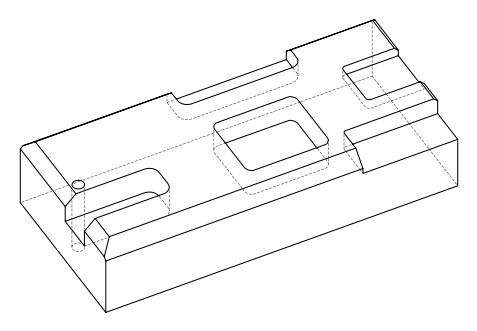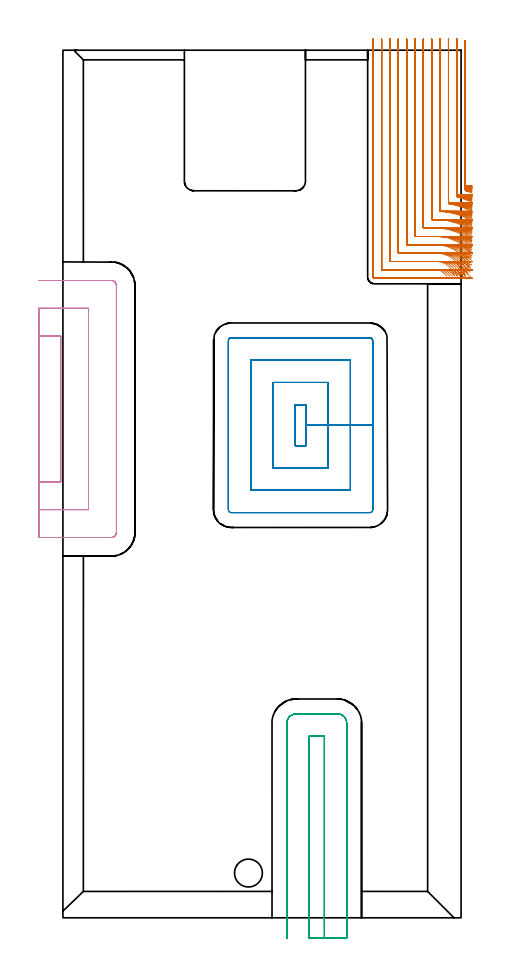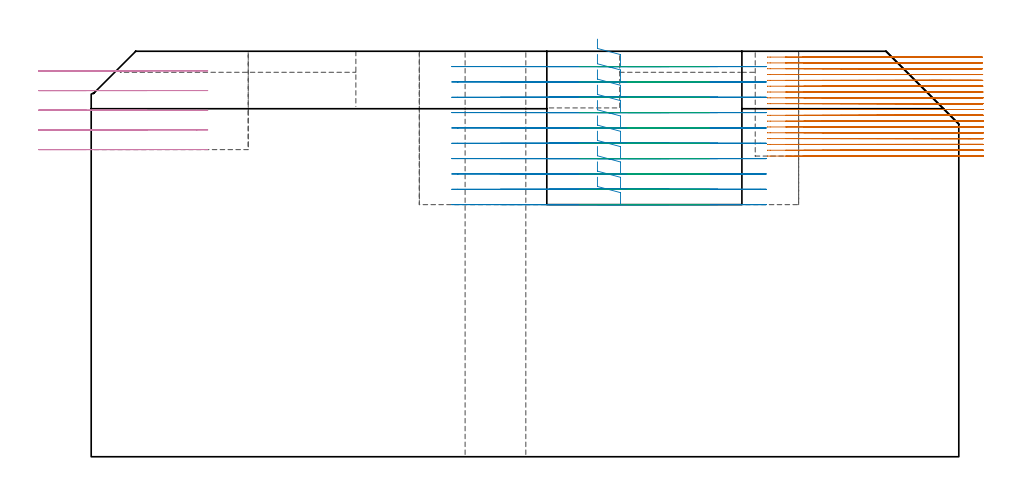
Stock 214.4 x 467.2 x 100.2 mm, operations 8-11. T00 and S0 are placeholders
(PLAN: 16 operations, 8 tool changes, 152.6 min)
(1 AREA_MILL | FG_CHAMFER_SURFACE | UGT0205_001 | 5.36 min | 12066 mm3)
(2 AREA_MILL_1 | FG_CHAMFER_SURFACE_1 | UGT0205_001 | 1.11 min | 898 mm3)
(3 AREA_MILL_2 | FG_CHAMFER_SURFACE_2 | UGT0205_001 | 6.23 min | 11524 mm3)
(4 AREA_MILL_3 | FG_CHAMFER_SURFACE_3 | UGT0205_001 | 19.06 min | 56546 mm3)
(5 AREA_MILL_4 | FG_CHAMFER_SURFACE_4 | UGT0205_001 | 3.87 min | 7189 mm3)
(6 AREA_MILL_5 | FG_CHAMFER_SURFACE_5 | UGT0205_001 | 0.72 min | 543 mm3)
(7 AREA_MILL_6 | FG_CHAMFER_SURFACE_6 | UGT0205_001 | 2.22 min | 4776 mm3)
(8 MILL_CORNER_NOTCH_RECTANGULAR | CORNER_NOTCH_RECTANGULAR | NXT0201_008 | Follow Part, ap 1.5, ae 75% | 62.94 min | 162539 mm3)
(9 MILL_RECTANGULAR_POCKET | POCKET_RECTANGULAR_STRAIGHT | NXT0201_012 | Follow Part, ap 4, ae 75% | 17.75 min | 388100 mm3)
(10 MILL_SLOT | SLOT_PARTIAL_RECTANGULAR | NXT0201_012 | Follow Part, ap 4, ae 75% | 10.98 min | 211080 mm3)
(11 MILL_SLOT_1 | SLOT_PARTIAL_RECTANGULAR_1 | UGT0201_094 | Follow Part, ap 5, ae 75% | 9.4 min | 146946 mm3)
(12 MILL_SLOT_2 | SLOT_PARTIAL_RECTANGULAR_2 | NXT0201_013 | Follow Part, ap 2.5, ae 75% | 11.92 min | 68881 mm3)
(13 SPOT_DRILL | STEP1HOLE | NXT0321_9005460120000 | 0.03 min | 13 mm3)
(14 DRILL_BLIND_HOLE_INTO_CENTER | STEP1HOLE | NXT0301_069 | 0.07 min | 961 mm3)
(15 GUN_DRILL_THROUGH_HOLE | STEP1HOLE | UGT0307_006 | 0.5 min | 5481 mm3)
(16 DRILL_TO_ENLARGE_THROUGH_HOLE | STEP1HOLE | UGT0301_041 | 0.43 min | 11229 mm3)
(TOOL UGT0205_001 | Chamfer Mill 20 x 3 x 45 deg. | D20 FL50 Z2)
(TOOL NXT0201_008 | ENDMILL 6mm [2P460-0600-NA 1630] | D6 FL26 Z6)
(TOOL NXT0201_012 | ENDMILL 16mm [2P460-1600-NA 1630] | D16 FL38 Z6)
(TOOL UGT0201_094 | End mill 20 mm | D20 FL38 Z4)
(TOOL NXT0201_013 | ENDMILL 10mm | D10 FL30 Z4)
(TOOL NXT0321_9005460120000 | NC Spot Drill, 142deg, 12mm, Carbide, Uncoated | D12 PA142 FL30 Z2)
(TOOL NXT0301_069 | Carbide Drill 9.8mm [860.1-0980-029A1-MM 2214] | D9.8 PA140 FL47 Z2)
(TOOL UGT0307_006 | Gun Drill 9 mm | D9 PA130 FL24 Z1)
(TOOL UGT0301_041 | Twist Drill 15 mm | D15 PA118 FL114 Z2)
(OP 8 MILL_CORNER_NOTCH_RECTANGULAR)
G17 G21 G94 G90
T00 M6
G54
G17 G0 G90 X216.6 Y472.24 S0 M3
G43 Z110.2 H1
Z98.761
G94 G1 Y469.24 F250.
Y391.759 F500.
G3 X216.803 Y391.48 R0.3
G2 X217.4 Y391.282 R49.5
G1 X220.241 Y390.319 F250.
G0 Z110.2
X212.036 Y473.199
Z98.761
G1 X212.092 Y470.2
G2 X212.1 Y469.36 R45. F500.
G1 Y388.368
G3 X212.324 Y388.082 R0.3
G2 X217.4 Y386.503 R45.
G1 X220.207 Y385.444 F250.
G0 Z110.2
X207.529 Y473.199
Z98.761
G1 X207.591 Y470.2
G2 X207.6 Y469.36 R40.5 F500.
G1 Y384.693
G3 X207.849 Y384.401 R0.3
G2 X217.4 Y381.654 R40.5
G1 X220.16 Y380.478 F250.
G0 Z110.2
X203.02 Y473.199
Z98.761
G1 X203.09 Y470.2
G2 X203.1 Y469.36 R36. F500.
G1 Y380.647
G3 X203.381 Y380.352 R0.3
G2 X217.4 Y376.705 R36.
G1 X220.092 Y375.382 F250.
G0 Z110.2
X198.509 Y473.199
Z98.761
G1 X198.589 Y470.2
G2 X198.6 Y469.36 R31.5 F500.
G1 Y376.196
G3 X198.896 Y375.9 R0.3
G1 X201.514
G2 X217.4 Y371.601 R31.5
G1 X219.991 Y370.088 F250.
G0 Z110.2
X193.994 Y473.199
Z98.761
G1 X194.087 Y470.2
G2 X194.1 Y469.36 R27. F500.
G1 Y371.697
G3 X194.397 Y371.4 R0.3
G1 X201.514
G2 X217.4 Y366.232 R27.
G1 X219.826 Y364.467 F250.
G0 Z110.2
X189.472 Y473.198
Z98.761
G1 X189.584 Y470.2
G2 X189.6 Y469.36 R22.5 F500.
G1 Y367.197
G3 X189.897 Y366.9 R0.3
G1 X201.514
G2 X217.4 Y360.334 R22.5
G1 X219.525 Y358.216 F250.
G0 Z110.2
X184.94 Y473.197
Z98.761
G1 X185.08 Y470.2
G2 X185.1 Y469.36 R18. F500.
G1 Y362.697
G3 X185.397 Y362.4 R0.3
G1 X201.514
G2 X217.4 Y352.864 R18.
G1 X218.811 Y350.216 F250.
G0 Z110.2
X180.387 Y473.194
Z98.761
G1 X180.574 Y470.2
G2 X180.6 Y469.36 R13.5 F500.
G1 Y358.197
G3 X180.897 Y357.9 R0.3
G1 X201.514
G2 X214.408 Y348.4 R13.5
G1 X215.297 Y345.535 F250.
G0 Z110.2
X175.781 Y473.187
Z98.761
G1 X176.061 Y470.2
G2 X176.1 Y469.36 R9. F500.
G1 Y353.697
G3 X176.397 Y353.4 R0.3
G1 X201.514
G2 X209.577 Y348.4 R9.
G1 X210.91 Y345.712 F250.
G0 Z110.2
X171.521 Y473.2
Z98.761
G1 Y470.2
G2 X171.6 Y469.36 R4.5 F500.
G1 Y349.197
G3 X171.897 Y348.9 R0.3
G1 X201.514
G2 X204.651 Y347.627 R4.5
G1 X206.802 Y345.536 F250.
G0 Z110.2
X167.1 Y472.36
Z98.761
G1 Y469.36
Y345.1 F500.
G3 X167.8 Y344.4 R0.7
G1 X201.514
X204.514 F250.
G0 Z110.2
X216.6 Y472.24
Z97.322
G1 Y469.24
Y392.204 F500.
G3 X216.812 Y391.922 R0.3
G2 X217.4 Y391.746 R49.5
G1 X220.269 Y390.871 F250.
G0 Z110.2
X212.097 Y473.2
Z97.322
G1 X212.1 Y470.2
Y470.154 F500.
Y388.701
G3 X212.333 Y388.413 R0.3
G2 X217.4 Y387.02 R45.
G1 X220.241 Y386.057 F250.
G0 Z110.2
X207.597 Y473.2
Z97.322
G1 X207.6 Y470.2
Y470.154 F500.
Y384.896
G3 X207.86 Y384.602 R0.3
G2 X217.4 Y382.238 R40.5
G1 X220.203 Y381.168 F250.
G0 Z110.2
X203.096 Y473.2
Z97.322
G1 X203.1 Y470.2
Y470.154 F500.
Y380.693
G3 X203.393 Y380.397 R0.3
G2 X217.4 Y377.376 R36.
G1 X220.148 Y376.173 F250.
G0 Z110.2
X198.596 Y473.2
Z97.322
G1 X198.6 Y470.2
Y470.154 F500.
Y376.196
G3 X198.896 Y375.9 R0.3
G1 X202.958
G2 X217.4 Y372.394 R31.5
G1 X220.066 Y371.019 F250.
G0 Z110.2
X194.095 Y473.2
Z97.322
G1 X194.1 Y470.2
Y470.154 F500.
Y371.696
G3 X194.396 Y371.4 R0.3
G1 X202.958
G2 X217.4 Y367.213 R27.
G1 X219.935 Y365.608 F250.
G0 Z110.2
X189.594 Y473.2
Z97.322
G1 X189.6 Y470.2
Y470.154 F500.
Y367.197
G3 X189.897 Y366.9 R0.3
G1 X202.958
G2 X217.4 Y361.653 R22.5
G1 X219.7 Y359.728 F250.
G0 Z110.2
X185.092 Y473.2
Z97.322
G1 X185.1 Y470.2
Y470.154 F500.
Y362.697
G3 X185.397 Y362.4 R0.3
G1 X202.958
G2 X217.4 Y355.144 R18.
G1 X219.191 Y352.737 F250.
G0 Z110.2
X180.59 Y473.2
Z97.322
G1 X180.6 Y470.2
Y470.154 F500.
Y358.197
G3 X180.897 Y357.9 R0.3
G1 X202.958
G2 X215.748 Y348.72 R13.5
G1 X216.708 Y345.878 F250.
G0 Z110.2
X176.084 Y473.2
Z97.322
G1 X176.1 Y470.2
Y470.154 F500.
Y353.697
G3 X176.397 Y353.4 R0.3
G1 X202.958
G2 X211.02 Y348.4 R9.
G1 X212.354 Y345.713 F250.
G0 Z110.2
X171.569 Y473.2
Z97.322
G1 X171.6 Y470.2
Y470.154 F500.
Y349.197
G3 X171.897 Y348.9 R0.3
G1 X202.958
G2 X206.093 Y347.628 R4.5
G1 X208.245 Y345.538 F250.
G0 Z110.2
X167.1 Y473.154
Z97.322
G1 Y470.154
Y345.1 F500.
G3 X167.8 Y344.4 R0.7
G1 X202.958
X205.958 F250.
G0 Z110.2
X216.6 Y472.24
Z95.883
G1 Y469.24
Y392.599 F500.
G3 X216.82 Y392.314 R0.3
G2 X217.4 Y392.16 R49.5
G1 X220.295 Y391.372 F250.
G0 Z110.2
X212.1 Y473.2
Z95.883
G1 Y470.2
Y388.982 F500.
G3 X212.343 Y388.692 R0.3
G2 X217.4 Y387.479 R45.
G1 X220.272 Y386.612 F250.
G0 Z110.2
X207.6 Y473.2
Z95.883
G1 Y470.2
Y385.045 F500.
G3 X207.87 Y384.75 R0.3
G2 X217.4 Y382.754 R40.5
G1 X220.241 Y381.791 F250.
G0 Z110.2
X203.1 Y473.2
Z95.883
G1 Y470.2
Y380.696 F500.
G3 X203.396 Y380.4 R0.3
G1 X204.392
G2 X217.4 Y377.968 R36.
G1 X220.197 Y376.884 F250.
G0 Z110.2
X198.6 Y473.2
Z95.883
G1 Y470.2
Y376.196 F500.
G3 X198.896 Y375.9 R0.3
G1 X204.392
G2 X217.4 Y373.089 R31.5
G1 X220.132 Y371.85 F250.
G0 Z110.2
X194.1 Y473.2
Z95.883
G1 Y470.2
Y371.696 F500.
G3 X194.396 Y371.4 R0.3
G1 X204.392
G2 X217.4 Y368.06 R27.
G1 X220.029 Y366.615 F250.
G0 Z110.2
X189.6 Y473.2
Z95.883
G1 Y470.2
Y367.197 F500.
G3 X189.897 Y366.9 R0.3
G1 X204.392
G2 X217.4 Y362.759 R22.5
G1 X219.848 Y361.025 F250.
G0 Z110.2
X185.1 Y473.2
Z95.883
G1 Y470.2
Y362.697 F500.
G3 X185.397 Y362.4 R0.3
G1 X204.392
G2 X217.4 Y356.842 R18.
G1 X219.474 Y354.674 F250.
G0 Z110.2
X180.6 Y473.2
Z95.883
G1 Y470.2
Y358.197 F500.
G3 X180.897 Y357.9 R0.3
G1 X204.392
G2 X216.832 Y349.644 R13.5
G1 X217.998 Y346.88 F250.
G0 Z110.2
X176.1 Y473.2
Z95.883
G1 Y470.2
Y353.697 F500.
G3 X176.397 Y353.4 R0.3
G1 X204.392
G2 X212.455 Y348.4 R9.
G1 X213.788 Y345.713 F250.
G0 Z110.2
X171.6 Y473.2
Z95.883
G1 Y470.2
Y349.197 F500.
G3 X171.897 Y348.9 R0.3
G1 X204.392
G2 X207.529 Y347.627 R4.5
G1 X209.68 Y345.535 F250.
G0 Z110.2
X167.1 Y473.2
Z95.883
G1 Y470.2
Y345.1 F500.
G3 X167.8 Y344.4 R0.7
G1 X204.392
X207.392 F250.
G0 Z110.2
X216.6 Y472.24
Z94.444
G1 Y469.24
Y392.951 F500.
G3 X216.829 Y392.664 R0.3
G2 X217.4 Y392.53 R49.5
G1 X220.317 Y391.83 F250.
G0 Z110.2
X212.1 Y473.2
Z94.444
G1 Y470.2
Y389.218 F500.
G3 X212.352 Y388.926 R0.3
G2 X217.4 Y387.889 R45.
G1 X220.299 Y387.118 F250.
G0 Z110.2
X207.6 Y473.2
Z94.444
G1 Y470.2
Y385.144 F500.
G3 X207.881 Y384.848 R0.3
G2 X217.4 Y383.214 R40.5
G1 X220.275 Y382.358 F250.
G0 Z110.2
X203.1 Y473.2
Z94.444
G1 Y470.2
Y380.696 F500.
G3 X203.396 Y380.4 R0.3
G1 X205.836
G2 X217.4 Y378.492 R36.
G1 X220.241 Y377.529 F250.
G0 Z110.2
X198.6 Y473.2
Z94.444
G1 Y470.2
Y376.196 F500.
G3 X198.896 Y375.9 R0.3
G1 X205.836
G2 X217.4 Y373.701 R31.5
G1 X220.191 Y372.599 F250.
G0 Z110.2
X194.1 Y473.2
Z94.444
G1 Y470.2
Y371.697 F500.
G3 X194.397 Y371.4 R0.3
G1 X205.836
G2 X217.4 Y368.798 R27.
G1 X220.111 Y367.514 F250.
G0 Z110.2
X189.6 Y473.2
Z94.444
G1 Y470.2
Y367.197 F500.
G3 X189.897 Y366.9 R0.3
G1 X205.836
G2 X217.4 Y363.701 R22.5
G1 X219.973 Y362.159 F250.
G0 Z110.2
X185.1 Y473.2
Z94.444
G1 Y470.2
Y362.697 F500.
G3 X185.397 Y362.4 R0.3
G1 X205.836
G2 X217.4 Y358.194 R18.
G1 X219.699 Y356.267 F250.
G0 Z110.2
X180.6 Y473.2
Z94.444
G1 Y470.2
Y358.197 F500.
G3 X180.897 Y357.9 R0.3
G1 X205.836
G2 X217.4 Y351.367 R13.5
G1 X218.948 Y348.797 F250.
G0 Z110.2
X176.1 Y473.2
Z94.444
G1 Y470.2
Y353.697 F500.
G3 X176.397 Y353.4 R0.3
G1 X205.836
G2 X213.899 Y348.4 R9.
G1 X215.232 Y345.712 F250.
G0 Z110.2
X171.6 Y473.2
Z94.444
G1 Y470.2
Y349.197 F500.
G3 X171.897 Y348.9 R0.3
G1 X205.836
G2 X208.972 Y347.628 R4.5
G1 X211.124 Y345.538 F250.
G0 Z110.2
X167.1 Y473.2
Z94.444
G1 Y470.2
Y345.1 F500.
G3 X167.8 Y344.4 R0.7
G1 X205.836
X208.836 F250.
G0 Z110.2
X216.6 Y472.24
Z93.005
G1 Y469.24
Y393.256 F500.
G3 X216.838 Y392.967 R0.3
G2 X217.4 Y392.853 R49.5
G1 X220.337 Y392.239 F250.
G0 Z110.2
X212.1 Y473.2
Z93.005
G1 Y470.2
Y389.405 F500.
G3 X212.362 Y389.111 R0.3
G2 X217.4 Y388.245 R45.
G1 X220.323 Y387.57 F250.
G0 Z110.2
X207.6 Y473.2
Z93.005
G1 Y470.2
Y385.191 F500.
G3 X207.891 Y384.895 R0.3
G2 X217.4 Y383.613 R40.5
G1 X220.305 Y382.863 F250.
G0 Z110.2
X203.1 Y473.2
Z93.005
G1 Y470.2
Y380.696 F500.
G3 X203.396 Y380.4 R0.3
G1 X207.271
G2 X217.4 Y378.946 R36.
G1 X220.279 Y378.102 F250.
G0 Z110.2
X198.6 Y473.2
Z93.005
G1 Y470.2
Y376.196 F500.
G3 X198.896 Y375.9 R0.3
G1 X207.271
G2 X217.4 Y374.227 R31.5
G1 X220.241 Y373.262 F250.
G0 Z110.2
X194.1 Y473.2
Z93.005
G1 Y470.2
Y371.696 F500.
G3 X194.396 Y371.4 R0.3
G1 X207.271
G2 X217.4 Y369.428 R27.
G1 X220.181 Y368.303 F250.
G0 Z110.2
X189.6 Y473.2
Z93.005
G1 Y470.2
Y367.197 F500.
G3 X189.897 Y366.9 R0.3
G1 X207.271
G2 X217.4 Y364.491 R22.5
G1 X220.079 Y363.14 F250.
G0 Z110.2
X185.1 Y473.2
Z93.005
G1 Y470.2
Y362.697 F500.
G3 X185.397 Y362.4 R0.3
G1 X207.271
G2 X217.4 Y359.28 R18.
G1 X219.88 Y357.591 F250.
G0 Z110.2
X180.6 Y473.2
Z93.005
G1 Y470.2
Y358.197 F500.
G3 X180.897 Y357.9 R0.3
G1 X207.271
G2 X217.4 Y353.325 R13.5
G1 X219.383 Y351.074 F250.
G0 Z110.2
X176.1 Y473.2
Z93.005
G1 Y470.2
Y353.697 F500.
G3 X176.397 Y353.4 R0.3
G1 X207.271
G2 X215.268 Y348.528 R9.
G1 X216.644 Y345.863 F250.
G0 Z110.2
X171.6 Y473.2
Z93.005
G1 Y470.2
Y349.197 F500.
G3 X171.897 Y348.9 R0.3
G1 X207.271
G2 X210.408 Y347.626 R4.5
G1 X212.559 Y345.535 F250.
G0 Z110.2
X167.1 Y473.2
Z93.005
G1 Y470.2
Y345.1 F500.
G3 X167.8 Y344.4 R0.7
G1 X207.271
X210.271 F250.
G0 Z110.2
X216.6 Y472.24
Z91.567
G1 Y469.24
Y393.518 F500.
G3 X216.846 Y393.227 R0.3
G2 X217.4 Y393.131 R49.5
G1 X220.353 Y392.605 F250.
G0 Z110.2
X212.1 Y473.2
Z91.567
G1 Y470.2
Y389.545 F500.
G3 X212.371 Y389.251 R0.3
G2 X217.4 Y388.553 R45.
G1 X220.344 Y387.974 F250.
G0 Z110.2
X207.6 Y473.2
Z91.567
G1 Y470.2
Y385.196 F500.
G3 X207.896 Y384.9 R0.3
G1 X208.71
G2 X217.4 Y383.957 R40.5
G1 X220.33 Y383.313 F250.
G0 Z110.2
X203.1 Y473.2
Z91.567
G1 Y470.2
Y380.696 F500.
G3 X203.396 Y380.4 R0.3
G1 X208.71
G2 X217.4 Y379.335 R36.
G1 X220.311 Y378.611 F250.
G0 Z110.2
X198.6 Y473.2
Z91.567
G1 Y470.2
Y376.196 F500.
G3 X198.896 Y375.9 R0.3
G1 X208.71
G2 X217.4 Y374.678 R31.5
G1 X220.284 Y373.85 F250.
G0 Z110.2
X194.1 Y473.2
Z91.567
G1 Y470.2
Y371.696 F500.
G3 X194.396 Y371.4 R0.3
G1 X208.71
G2 X217.4 Y369.963 R27.
G1 X220.24 Y368.998 F250.
G0 Z110.2
X189.6 Y473.2
Z91.567
G1 Y470.2
Y367.197 F500.
G3 X189.897 Y366.9 R0.3
G1 X208.71
G2 X217.4 Y365.154 R22.5
G1 X220.167 Y363.996 F250.
G0 Z110.2
X185.1 Y473.2
Z91.567
G1 Y470.2
Y362.697 F500.
G3 X185.397 Y362.4 R0.3
G1 X208.71
G2 X217.4 Y360.163 R18.
G1 X220.027 Y358.715 F250.
G0 Z110.2
X180.6 Y473.2
Z91.567
G1 Y470.2
Y358.197 F500.
G3 X180.897 Y357.9 R0.3
G1 X208.71
G2 X217.4 Y354.731 R13.5
G1 X219.696 Y352.8 F250.
G0 Z110.2
X176.1 Y473.2
Z91.567
G1 Y470.2
Y353.697 F500.
G3 X176.397 Y353.4 R0.3
G1 X208.71
G2 X216.371 Y349.123 R9.
G1 X217.945 Y346.57 F250.
G0 Z110.2
X171.6 Y473.2
Z91.567
G1 Y470.2
Y349.197 F500.
G3 X171.897 Y348.9 R0.3
G1 X208.71
G2 X211.848 Y347.626 R4.5
G1 X213.998 Y345.534 F250.
G0 Z110.2
X167.1 Y473.2
Z91.567
G1 Y470.2
Y345.1 F500.
G3 X167.8 Y344.4 R0.7
G1 X208.71
X211.71 F250.
G0 Z110.2
X216.6 Y472.24
Z90.128
G1 Y469.24
Y393.746 F500.
G3 X216.855 Y393.454 R0.3
G2 X217.4 Y393.377 R49.5
G1 X220.368 Y392.943 F250.
G0 Z110.2
X212.1 Y473.2
Z90.128
G1 Y470.2
Y389.644 F500.
G3 X212.381 Y389.348 R0.3
G2 X217.4 Y388.824 R45.
G1 X220.362 Y388.346 F250.
G0 Z110.2
X207.6 Y473.2
Z90.128
G1 Y470.2
Y385.196 F500.
G3 X207.896 Y384.9 R0.3
G1 X210.226
G2 X217.4 Y384.259 R40.5
G1 X220.353 Y383.728 F250.
G0 Z110.2
X203.1 Y473.2
Z90.128
G1 Y470.2
Y380.696 F500.
G3 X203.396 Y380.4 R0.3
G1 X210.226
G2 X217.4 Y379.678 R36.
G1 X220.34 Y379.08 F250.
G0 Z110.2
X198.6 Y473.2
Z90.128
G1 Y470.2
Y376.196 F500.
G3 X198.896 Y375.9 R0.3
G1 X210.226
G2 X217.4 Y375.072 R31.5
G1 X220.321 Y374.389 F250.
G0 Z110.2
X194.1 Y473.2
Z90.128
G1 Y470.2
Y371.696 F500.
G3 X194.396 Y371.4 R0.3
G1 X210.226
G2 X217.4 Y370.429 R27.
G1 X220.292 Y369.632 F250.
G0 Z110.2
X189.6 Y473.2
Z90.128
G1 Y470.2
Y367.197 F500.
G3 X189.897 Y366.9 R0.3
G1 X210.226
G2 X217.4 Y365.726 R22.5
G1 X220.243 Y364.769 F250.
G0 Z110.2
X185.1 Y473.2
Z90.128
G1 Y470.2
Y362.697 F500.
G3 X185.397 Y362.4 R0.3
G1 X210.226
G2 X217.4 Y360.908 R18.
G1 X220.151 Y359.713 F250.
G0 Z110.2
X180.6 Y473.2
Z90.128
G1 Y470.2
Y358.197 F500.
G3 X180.897 Y357.9 R0.3
G1 X210.226
G2 X217.4 Y355.836 R13.5
G1 X219.941 Y354.242 F250.
G0 Z110.2
X176.1 Y473.2
Z90.128
G1 Y470.2
Y353.697 F500.
G3 X176.397 Y353.4 R0.3
G1 X210.226
G2 X217.304 Y349.959 R9.
G1 X219.157 Y347.6 F250.
G0 Z110.2
X171.6 Y473.2
Z90.128
G1 Y470.2
Y349.197 F500.
G3 X171.897 Y348.9 R0.3
G1 X210.226
G2 X213.597 Y347.38 R4.5
G1 X215.584 Y345.132 F250.
G0 Z110.2
X167.1 Y473.2
Z90.128
G1 Y470.2
Y345.1 F500.
G3 X167.8 Y344.4 R0.7
G1 X210.226
X213.226 F250.
G0 Z110.2
X216.6 Y472.24
Z88.689
G1 Y469.24
Y393.947 F500.
G3 X216.866 Y393.654 R0.3
G2 X217.4 Y393.597 R49.5
G1 X220.382 Y393.266 F250.
G0 Z110.2
X212.1 Y473.2
Z88.689
G1 Y470.2
Y389.693 F500.
G3 X212.393 Y389.398 R0.3
G2 X217.4 Y389.067 R45.
G1 X220.378 Y388.702 F250.
G0 Z110.2
X207.6 Y473.2
Z88.689
G1 Y470.2
Y385.196 F500.
G3 X207.896 Y384.9 R0.3
G1 X211.932
G2 X217.4 Y384.529 R40.5
G1 X220.373 Y384.124 F250.
G0 Z110.2
X203.1 Y473.2
Z88.689
G1 Y470.2
Y380.696 F500.
G3 X203.396 Y380.4 R0.3
G1 X211.932
G2 X217.4 Y379.982 R36.
G1 X220.365 Y379.527 F250.
G0 Z110.2
X198.6 Y473.2
Z88.689
G1 Y470.2
Y376.196 F500.
G3 X198.896 Y375.9 R0.3
G1 X211.932
G2 X217.4 Y375.422 R31.5
G1 X220.354 Y374.901 F250.
G0 Z110.2
X194.1 Y473.2
Z88.689
G1 Y470.2
Y371.696 F500.
G3 X194.396 Y371.4 R0.3
G1 X211.932
G2 X217.4 Y370.841 R27.
G1 X220.338 Y370.233 F250.
G0 Z110.2
X189.6 Y473.2
Z88.689
G1 Y470.2
Y367.197 F500.
G3 X189.897 Y366.9 R0.3
G1 X211.932
G2 X217.4 Y366.225 R22.5
G1 X220.31 Y365.496 F250.
G0 Z110.2
X185.1 Y473.2
Z88.689
G1 Y470.2
Y362.697 F500.
G3 X185.397 Y362.4 R0.3
G1 X211.932
G2 X217.4 Y361.549 R18.
G1 X220.258 Y360.638 F250.
G0 Z110.2
X180.6 Y473.2
Z88.689
G1 Y470.2
Y358.197 F500.
G3 X180.897 Y357.9 R0.3
G1 X211.932
G2 X217.4 Y356.743 R13.5
G1 X220.143 Y355.528 F250.
G0 Z110.2
X176.1 Y473.2
Z88.689
G1 Y470.2
Y353.697 F500.
G3 X176.397 Y353.4 R0.3
G1 X211.932
G2 X217.4 Y351.549 R9.
G1 X219.783 Y349.726 F250.
G0 Z110.2
X171.6 Y473.2
Z88.689
G1 Y470.2
Y349.197 F500.
G3 X171.897 Y348.9 R0.3
G1 X211.932
G2 X215.85 Y346.614 R4.5
G1 X217.326 Y344.002 F250.
G0 Z110.2
X167.1 Y473.2
Z88.689
G1 Y470.2
Y345.1 F500.
G3 X167.8 Y344.4 R0.7
G1 X211.932
X214.932 F250.
G0 Z110.2
X216.6 Y472.24
Z87.25
G1 Y469.24
Y394.113 F500.
G3 X216.878 Y393.818 R0.3
G2 X217.4 Y393.785 R49.5
G1 X220.393 Y393.581 F250.
G0 Z110.2
X212.1 Y473.2
Z87.25
G1 Y470.2
Y389.696 F500.
G3 X212.396 Y389.4 R0.3
G1 X214.03
G2 X217.4 Y389.274 R45.
G1 X220.392 Y389.049 F250.
G0 Z110.2
X207.6 Y473.2
Z87.25
G1 Y470.2
Y385.196 F500.
G3 X207.896 Y384.9 R0.3
G1 X214.03
G2 X217.4 Y384.76 R40.5
G1 X220.39 Y384.51 F250.
G0 Z110.2
X203.1 Y473.2
Z87.25
G1 Y470.2
Y380.696 F500.
G3 X203.396 Y380.4 R0.3
G1 X214.03
G2 X217.4 Y380.242 R36.
G1 X220.387 Y379.961 F250.
G0 Z110.2
X198.6 Y473.2
Z87.25
G1 Y470.2
Y376.196 F500.
G3 X198.896 Y375.9 R0.3
G1 X214.03
G2 X217.4 Y375.719 R31.5
G1 X220.383 Y375.398 F250.
G0 Z110.2
X194.1 Y473.2
Z87.25
G1 Y470.2
Y371.697 F500.
G3 X194.397 Y371.4 R0.3
G1 X214.03
G2 X217.4 Y371.189 R27.
G1 X220.377 Y370.814 F250.
G0 Z110.2
X189.6 Y473.2
Z87.25
G1 Y470.2
Y367.197 F500.
G3 X189.897 Y366.9 R0.3
G1 X214.03
G2 X217.4 Y366.646 R22.5
G1 X220.366 Y366.197 F250.
G0 Z110.2
X185.1 Y473.2
Z87.25
G1 Y470.2
Y362.697 F500.
G3 X185.397 Y362.4 R0.3
G1 X214.03
G2 X217.4 Y362.082 R18.
G1 X220.347 Y361.52 F250.
G0 Z110.2
X180.6 Y473.2
Z87.25
G1 Y470.2
Y358.197 F500.
G3 X180.897 Y357.9 R0.3
G1 X214.03
G2 X217.4 Y357.473 R13.5
G1 X220.305 Y356.724 F250.
G0 Z110.2
X176.1 Y473.2
Z87.25
G1 Y470.2
Y353.697 F500.
G3 X176.397 Y353.4 R0.3
G1 X214.03
G2 X217.4 Y352.745 R9.
G1 X220.182 Y351.622 F250.
G0 Z110.2
X171.6 Y473.2
Z87.25
G1 Y470.2
Y349.197 F500.
G3 X171.897 Y348.9 R0.3
G1 X214.03
G2 X217.379 Y347.406 R4.5
G1 X219.383 Y345.174 F250.
G0 Z110.2
X167.1 Y473.2
Z87.25
G1 Y470.2
Y345.1 F500.
G3 X167.8 Y344.4 R0.7
G1 X214.03
X217.03 F250.
G0 Z110.2
X216.6 Y472.24
Z85.811
G1 Y469.24
Y394.195 F500.
G3 X216.895 Y393.9 R0.3
G2 X217.4 Y393.895 R49.5
G1 X220.4 Y393.855 F250.
G0 Z110.2
X212.1 Y473.2
Z85.811
G1 Y470.2
Y389.696 F500.
G3 X212.396 Y389.4 R0.3
G1 X216.728
G2 X217.4 Y389.395 R45.
G1 X220.4 Y389.35 F250.
G0 Z110.2
X207.6 Y473.2
Z85.811
G1 Y470.2
Y385.196 F500.
G3 X207.896 Y384.9 R0.3
G1 X216.728
G2 X217.4 Y384.894 R40.5
G1 X220.4 Y384.845 F250.
G0 Z110.2
X203.1 Y473.2
Z85.811
G1 Y470.2
Y380.696 F500.
G3 X203.396 Y380.4 R0.3
G1 X216.728
G2 X217.4 Y380.394 R36.
G1 X220.399 Y380.338 F250.
G0 Z110.2
X198.6 Y473.2
Z85.811
G1 Y470.2
Y376.196 F500.
G3 X198.896 Y375.9 R0.3
G1 X216.728
G2 X217.4 Y375.893 R31.5
G1 X220.399 Y375.829 F250.
G0 Z110.2
X194.1 Y473.2
Z85.811
G1 Y470.2
Y371.696 F500.
G3 X194.396 Y371.4 R0.3
G1 X216.728
G2 X217.4 Y371.392 R27.
G1 X220.399 Y371.317 F250.
G0 Z110.2
X189.6 Y473.2
Z85.811
G1 Y470.2
Y367.197 F500.
G3 X189.897 Y366.9 R0.3
G1 X216.728
G2 X217.4 Y366.89 R22.5
G1 X220.399 Y366.8 F250.
G0 Z110.2
X185.1 Y473.2
Z85.811
G1 Y470.2
Y362.697 F500.
G3 X185.397 Y362.4 R0.3
G1 X216.728
G2 X217.4 Y362.387 R18.
G1 X220.398 Y362.276 F250.
G0 Z110.2
X180.6 Y473.2
Z85.811
G1 Y470.2
Y358.197 F500.
G3 X180.897 Y357.9 R0.3
G1 X216.728
G2 X217.4 Y357.883 R13.5
G1 X220.396 Y357.734 F250.
G0 Z110.2
X176.1 Y473.2
Z85.811
G1 Y470.2
Y353.697 F500.
G3 X176.397 Y353.4 R0.3
G1 X216.728
G2 X217.4 Y353.375 R9.
G1 X220.392 Y353.151 F250.
G0 Z110.2
X171.6 Y473.2
Z85.811
G1 Y470.2
Y349.197 F500.
G3 X171.897 Y348.9 R0.3
G1 X216.728
G2 X217.4 Y348.85 R4.5
G1 X220.366 Y348.402 F250.
G0 Z110.2
X167.1 Y473.2
Z85.811
G1 Y470.2
Y345.1 F500.
G3 X167.8 Y344.4 R0.7
G1 X216.728
X219.728 F250.
G0 Z110.2
X216.6 Y472.24
Z84.372
G1 Y469.24
Y394.196 F500.
G3 X216.896 Y393.9 R0.3
G1 X217.365
X217.4
X220.4 Y393.898 F250.
G0 Z110.2
X212.1 Y473.2
Z84.372
G1 Y470.2
Y389.696 F500.
G3 X212.396 Y389.4 R0.3
G1 X217.365
X217.4
X220.4 Y389.398 F250.
G0 Z110.2
X207.6 Y473.2
Z84.372
G1 Y470.2
Y385.196 F500.
G3 X207.896 Y384.9 R0.3
G1 X217.365
X217.4
X220.4 Y384.897 F250.
G0 Z110.2
X203.1 Y473.2
Z84.372
G1 Y470.2
Y380.696 F500.
G3 X203.396 Y380.4 R0.3
G1 X217.365
X217.4
X220.4 Y380.397 F250.
G0 Z110.2
X198.6 Y473.2
Z84.372
G1 Y470.2
Y376.196 F500.
G3 X198.896 Y375.9 R0.3
G1 X217.365
X217.4
X220.4 Y375.897 F250.
G0 Z110.2
X194.1 Y473.2
Z84.372
G1 Y470.2
Y371.696 F500.
G3 X194.396 Y371.4 R0.3
G1 X217.365
X217.4
X220.4 Y371.396 F250.
G0 Z110.2
X189.6 Y473.2
Z84.372
G1 Y470.2
Y367.197 F500.
G3 X189.897 Y366.9 R0.3
G1 X217.365
X217.4
X220.4 Y366.895 F250.
G0 Z110.2
X185.1 Y473.2
Z84.372
G1 Y470.2
Y362.697 F500.
G3 X185.397 Y362.4 R0.3
G1 X217.365
X217.4
X220.4 Y362.394 F250.
G0 Z110.2
X180.6 Y473.2
Z84.372
G1 Y470.2
Y358.197 F500.
G3 X180.897 Y357.9 R0.3
G1 X217.365
X217.4
X220.4 Y357.892 F250.
G0 Z110.2
X176.1 Y473.2
Z84.372
G1 Y470.2
Y353.697 F500.
G3 X176.397 Y353.4 R0.3
G1 X217.365
X217.4
X220.4 Y353.388 F250.
G0 Z110.2
X171.6 Y473.2
Z84.372
G1 Y470.2
Y349.197 F500.
G3 X171.897 Y348.9 R0.3
G1 X217.365
X217.4
X220.4 Y348.876 F250.
G0 Z110.2
X167.1 Y473.2
Z84.372
G1 Y470.2
Y345.1 F500.
G3 X167.8 Y344.4 R0.7
G1 X217.365
X220.365 F250.
G0 Z110.2
X216.6 Y472.24
Z82.933
G1 Y469.24
Y394.196 F500.
G3 X216.896 Y393.9 R0.3
G1 X217.4
X220.4 F250.
G0 Z110.2
X212.1 Y473.2
Z82.933
G1 Y470.2
Y389.696 F500.
G3 X212.396 Y389.4 R0.3
G1 X217.4
X220.4 F250.
G0 Z110.2
X207.6 Y473.2
Z82.933
G1 Y470.2
Y385.196 F500.
G3 X207.896 Y384.9 R0.3
G1 X217.4
X220.4 F250.
G0 Z110.2
X203.1 Y473.2
Z82.933
G1 Y470.2
Y380.696 F500.
G3 X203.396 Y380.4 R0.3
G1 X217.4
X220.4 F250.
G0 Z110.2
X198.6 Y473.2
Z82.933
G1 Y470.2
Y376.196 F500.
G3 X198.896 Y375.9 R0.3
G1 X217.4
X220.4 F250.
G0 Z110.2
X194.1 Y473.2
Z82.933
G1 Y470.2
Y371.696 F500.
G3 X194.396 Y371.4 R0.3
G1 X217.4
X220.4 F250.
G0 Z110.2
X189.6 Y473.2
Z82.933
G1 Y470.2
Y367.197 F500.
G3 X189.897 Y366.9 R0.3
G1 X217.4
X220.4 F250.
G0 Z110.2
X185.1 Y473.2
Z82.933
G1 Y470.2
Y362.697 F500.
G3 X185.397 Y362.4 R0.3
G1 X217.4
X220.4 F250.
G0 Z110.2
X180.6 Y473.2
Z82.933
G1 Y470.2
Y358.197 F500.
G3 X180.897 Y357.9 R0.3
G1 X217.4
X220.4 F250.
G0 Z110.2
X176.1 Y473.2
Z82.933
G1 Y470.2
Y353.697 F500.
G3 X176.397 Y353.4 R0.3
G1 X217.4
X220.4 F250.
G0 Z110.2
X171.6 Y473.2
Z82.933
G1 Y470.2
Y349.197 F500.
G3 X171.897 Y348.9 R0.3
G1 X217.4
X220.4 F250.
G0 Z110.2
X167.1 Y473.2
Z82.933
G1 Y470.2
Y345.1 F500.
G3 X167.8 Y344.4 R0.7
G1 X217.4
X220.4 F250.
G0 Z110.2
X216.6 Y472.24
Z81.494
G1 Y469.24
Y394.196 F500.
G3 X216.896 Y393.9 R0.3
G1 X217.4
X220.4 F250.
G0 Z110.2
X212.1 Y473.2
Z81.494
G1 Y470.2
Y389.696 F500.
G3 X212.396 Y389.4 R0.3
G1 X217.4
X220.4 F250.
G0 Z110.2
X207.6 Y473.2
Z81.494
G1 Y470.2
Y385.196 F500.
G3 X207.896 Y384.9 R0.3
G1 X217.4
X220.4 F250.
G0 Z110.2
X203.1 Y473.2
Z81.494
G1 Y470.2
Y380.696 F500.
G3 X203.396 Y380.4 R0.3
G1 X217.4
X220.4 F250.
G0 Z110.2
X198.6 Y473.2
Z81.494
G1 Y470.2
Y376.196 F500.
G3 X198.896 Y375.9 R0.3
G1 X217.4
X220.4 F250.
G0 Z110.2
X194.1 Y473.2
Z81.494
G1 Y470.2
Y371.696 F500.
G3 X194.396 Y371.4 R0.3
G1 X217.4
X220.4 F250.
G0 Z110.2
X189.6 Y473.2
Z81.494
G1 Y470.2
Y367.197 F500.
G3 X189.897 Y366.9 R0.3
G1 X217.4
X220.4 F250.
G0 Z110.2
X185.1 Y473.2
Z81.494
G1 Y470.2
Y362.697 F500.
G3 X185.397 Y362.4 R0.3
G1 X217.4
X220.4 F250.
G0 Z110.2
X180.6 Y473.2
Z81.494
G1 Y470.2
Y358.197 F500.
G3 X180.897 Y357.9 R0.3
G1 X217.4
X220.4 F250.
G0 Z110.2
X176.1 Y473.2
Z81.494
G1 Y470.2
Y353.697 F500.
G3 X176.397 Y353.4 R0.3
G1 X217.4
X220.4 F250.
G0 Z110.2
X171.6 Y473.2
Z81.494
G1 Y470.2
Y349.197 F500.
G3 X171.897 Y348.9 R0.3
G1 X217.4
X220.4 F250.
G0 Z110.2
X167.1 Y473.2
Z81.494
G1 Y470.2
Y345.1 F500.
G3 X167.8 Y344.4 R0.7
G1 X217.4
X220.4 F250.
G0 Z110.2
X216.6 Y472.24
Z80.056
G1 Y469.24
Y394.196 F500.
G3 X216.896 Y393.9 R0.3
G1 X217.4
X220.4 F250.
G0 Z110.2
X212.1 Y473.2
Z80.056
G1 Y470.2
Y389.696 F500.
G3 X212.396 Y389.4 R0.3
G1 X217.4
X220.4 F250.
G0 Z110.2
X207.6 Y473.2
Z80.056
G1 Y470.2
Y385.196 F500.
G3 X207.896 Y384.9 R0.3
G1 X217.4
X220.4 F250.
G0 Z110.2
X203.1 Y473.2
Z80.056
G1 Y470.2
Y380.696 F500.
G3 X203.396 Y380.4 R0.3
G1 X217.4
X220.4 F250.
G0 Z110.2
X198.6 Y473.2
Z80.056
G1 Y470.2
Y376.196 F500.
G3 X198.896 Y375.9 R0.3
G1 X217.4
X220.4 F250.
G0 Z110.2
X194.1 Y473.2
Z80.056
G1 Y470.2
Y371.696 F500.
G3 X194.396 Y371.4 R0.3
G1 X217.4
X220.4 F250.
G0 Z110.2
X189.6 Y473.2
Z80.056
G1 Y470.2
Y367.197 F500.
G3 X189.897 Y366.9 R0.3
G1 X217.4
X220.4 F250.
G0 Z110.2
X185.1 Y473.2
Z80.056
G1 Y470.2
Y362.697 F500.
G3 X185.397 Y362.4 R0.3
G1 X217.4
X220.4 F250.
G0 Z110.2
X180.6 Y473.2
Z80.056
G1 Y470.2
Y358.197 F500.
G3 X180.897 Y357.9 R0.3
G1 X217.4
X220.4 F250.
G0 Z110.2
X176.1 Y473.2
Z80.056
G1 Y470.2
Y353.697 F500.
G3 X176.397 Y353.4 R0.3
G1 X217.4
X220.4 F250.
G0 Z110.2
X171.6 Y473.2
Z80.056
G1 Y470.2
Y349.197 F500.
G3 X171.897 Y348.9 R0.3
G1 X217.4
X220.4 F250.
G0 Z110.2
X167.1 Y473.2
Z80.056
G1 Y470.2
Y345.1 F500.
G3 X167.8 Y344.4 R0.7
G1 X217.4
X220.4 F250.
G0 Z110.2
X216.6 Y472.24
Z78.617
G1 Y469.24
Y394.196 F500.
G3 X216.896 Y393.9 R0.3
G1 X217.4
X220.4 F250.
G0 Z110.2
X212.1 Y473.2
Z78.617
G1 Y470.2
Y389.696 F500.
G3 X212.396 Y389.4 R0.3
G1 X217.4
X220.4 F250.
G0 Z110.2
X207.6 Y473.2
Z78.617
G1 Y470.2
Y385.196 F500.
G3 X207.896 Y384.9 R0.3
G1 X217.4
X220.4 F250.
G0 Z110.2
X203.1 Y473.2
Z78.617
G1 Y470.2
Y380.696 F500.
G3 X203.396 Y380.4 R0.3
G1 X217.4
X220.4 F250.
G0 Z110.2
X198.6 Y473.2
Z78.617
G1 Y470.2
Y376.196 F500.
G3 X198.896 Y375.9 R0.3
G1 X217.4
X220.4 F250.
G0 Z110.2
X194.1 Y473.2
Z78.617
G1 Y470.2
Y371.696 F500.
G3 X194.396 Y371.4 R0.3
G1 X217.4
X220.4 F250.
G0 Z110.2
X189.6 Y473.2
Z78.617
G1 Y470.2
Y367.197 F500.
G3 X189.897 Y366.9 R0.3
G1 X217.4
X220.4 F250.
G0 Z110.2
X185.1 Y473.2
Z78.617
G1 Y470.2
Y362.697 F500.
G3 X185.397 Y362.4 R0.3
G1 X217.4
X220.4 F250.
G0 Z110.2
X180.6 Y473.2
Z78.617
G1 Y470.2
Y358.197 F500.
G3 X180.897 Y357.9 R0.3
G1 X217.4
X220.4 F250.
G0 Z110.2
X176.1 Y473.2
Z78.617
G1 Y470.2
Y353.697 F500.
G3 X176.397 Y353.4 R0.3
G1 X217.4
X220.4 F250.
G0 Z110.2
X171.6 Y473.2
Z78.617
G1 Y470.2
Y349.197 F500.
G3 X171.897 Y348.9 R0.3
G1 X217.4
X220.4 F250.
G0 Z110.2
X167.1 Y473.2
Z78.617
G1 Y470.2
Y345.1 F500.
G3 X167.8 Y344.4 R0.7
G1 X217.4
X220.4 F250.
G0 Z110.2
X216.6 Y472.24
Z77.178
G1 Y469.24
Y394.196 F500.
G3 X216.896 Y393.9 R0.3
G1 X217.4
X220.4 F250.
G0 Z110.2
X212.1 Y473.2
Z77.178
G1 Y470.2
Y389.696 F500.
G3 X212.396 Y389.4 R0.3
G1 X217.4
X220.4 F250.
G0 Z110.2
X207.6 Y473.2
Z77.178
G1 Y470.2
Y385.196 F500.
G3 X207.896 Y384.9 R0.3
G1 X217.4
X220.4 F250.
G0 Z110.2
X203.1 Y473.2
Z77.178
G1 Y470.2
Y380.696 F500.
G3 X203.396 Y380.4 R0.3
G1 X217.4
X220.4 F250.
G0 Z110.2
X198.6 Y473.2
Z77.178
G1 Y470.2
Y376.196 F500.
G3 X198.896 Y375.9 R0.3
G1 X217.4
X220.4 F250.
G0 Z110.2
X194.1 Y473.2
Z77.178
G1 Y470.2
Y371.696 F500.
G3 X194.396 Y371.4 R0.3
G1 X217.4
X220.4 F250.
G0 Z110.2
X189.6 Y473.2
Z77.178
G1 Y470.2
Y367.197 F500.
G3 X189.897 Y366.9 R0.3
G1 X217.4
X220.4 F250.
G0 Z110.2
X185.1 Y473.2
Z77.178
G1 Y470.2
Y362.697 F500.
G3 X185.397 Y362.4 R0.3
G1 X217.4
X220.4 F250.
G0 Z110.2
X180.6 Y473.2
Z77.178
G1 Y470.2
Y358.197 F500.
G3 X180.897 Y357.9 R0.3
G1 X217.4
X220.4 F250.
G0 Z110.2
X176.1 Y473.2
Z77.178
G1 Y470.2
Y353.697 F500.
G3 X176.397 Y353.4 R0.3
G1 X217.4
X220.4 F250.
G0 Z110.2
X171.6 Y473.2
Z77.178
G1 Y470.2
Y349.197 F500.
G3 X171.897 Y348.9 R0.3
G1 X217.4
X220.4 F250.
G0 Z110.2
X167.1 Y473.2
Z77.178
G1 Y470.2
Y345.1 F500.
G3 X167.8 Y344.4 R0.7
G1 X217.4
X220.4 F250.
G0 Z110.2
X216.6 Y472.24
Z75.739
G1 Y469.24
Y394.196 F500.
G3 X216.896 Y393.9 R0.3
G1 X217.4
X220.4 F250.
G0 Z110.2
X212.1 Y473.2
Z75.739
G1 Y470.2
Y389.696 F500.
G3 X212.396 Y389.4 R0.3
G1 X217.4
X220.4 F250.
G0 Z110.2
X207.6 Y473.2
Z75.739
G1 Y470.2
Y385.196 F500.
G3 X207.896 Y384.9 R0.3
G1 X217.4
X220.4 F250.
G0 Z110.2
X203.1 Y473.2
Z75.739
G1 Y470.2
Y380.696 F500.
G3 X203.396 Y380.4 R0.3
G1 X217.4
X220.4 F250.
G0 Z110.2
X198.6 Y473.2
Z75.739
G1 Y470.2
Y376.196 F500.
G3 X198.896 Y375.9 R0.3
G1 X217.4
X220.4 F250.
G0 Z110.2
X194.1 Y473.2
Z75.739
G1 Y470.2
Y371.696 F500.
G3 X194.396 Y371.4 R0.3
G1 X217.4
X220.4 F250.
G0 Z110.2
X189.6 Y473.2
Z75.739
G1 Y470.2
Y367.197 F500.
G3 X189.897 Y366.9 R0.3
G1 X217.4
X220.4 F250.
G0 Z110.2
X185.1 Y473.2
Z75.739
G1 Y470.2
Y362.697 F500.
G3 X185.397 Y362.4 R0.3
G1 X217.4
X220.4 F250.
G0 Z110.2
X180.6 Y473.2
Z75.739
G1 Y470.2
Y358.197 F500.
G3 X180.897 Y357.9 R0.3
G1 X217.4
X220.4 F250.
G0 Z110.2
X176.1 Y473.2
Z75.739
G1 Y470.2
Y353.697 F500.
G3 X176.397 Y353.4 R0.3
G1 X217.4
X220.4 F250.
G0 Z110.2
X171.6 Y473.2
Z75.739
G1 Y470.2
Y349.197 F500.
G3 X171.897 Y348.9 R0.3
G1 X217.4
X220.4 F250.
G0 Z110.2
X167.1 Y473.2
Z75.739
G1 Y470.2
Y345.1 F500.
G3 X167.8 Y344.4 R0.7
G1 X217.4
X220.4 F250.
G0 Z110.2
X216.6 Y472.24
Z74.3
G1 Y469.24
Y394.196 F500.
G3 X216.896 Y393.9 R0.3
G1 X217.4
X220.4 F250.
G0 Z110.2
X212.1 Y473.2
Z74.3
G1 Y470.2
Y389.696 F500.
G3 X212.396 Y389.4 R0.3
G1 X217.4
X220.4 F250.
G0 Z110.2
X207.6 Y473.2
Z74.3
G1 Y470.2
Y385.196 F500.
G3 X207.896 Y384.9 R0.3
G1 X217.4
X220.4 F250.
G0 Z110.2
X203.1 Y473.2
Z74.3
G1 Y470.2
Y380.696 F500.
G3 X203.396 Y380.4 R0.3
G1 X217.4
X220.4 F250.
G0 Z110.2
X198.6 Y473.2
Z74.3
G1 Y470.2
Y376.196 F500.
G3 X198.896 Y375.9 R0.3
G1 X217.4
X220.4 F250.
G0 Z110.2
X194.1 Y473.2
Z74.3
G1 Y470.2
Y371.696 F500.
G3 X194.396 Y371.4 R0.3
G1 X217.4
X220.4 F250.
G0 Z110.2
X189.6 Y473.2
Z74.3
G1 Y470.2
Y367.197 F500.
G3 X189.897 Y366.9 R0.3
G1 X217.4
X220.4 F250.
G0 Z110.2
X185.1 Y473.2
Z74.3
G1 Y470.2
Y362.697 F500.
G3 X185.397 Y362.4 R0.3
G1 X217.4
X220.4 F250.
G0 Z110.2
X180.6 Y473.2
Z74.3
G1 Y470.2
Y358.197 F500.
G3 X180.897 Y357.9 R0.3
G1 X217.4
X220.4 F250.
G0 Z110.2
X176.1 Y473.2
Z74.3
G1 Y470.2
Y353.697 F500.
G3 X176.397 Y353.4 R0.3
G1 X217.4
X220.4 F250.
G0 Z110.2
X171.6 Y473.2
Z74.3
G1 Y470.2
Y349.197 F500.
G3 X171.897 Y348.9 R0.3
G1 X217.4
X220.4 F250.
G0 Z110.2
X167.1 Y473.2
Z74.3
G1 Y470.2
Y345.1 F500.
G3 X167.8 Y344.4 R0.7
G1 X217.4
X220.4 F250.
G0 Z110.2
M5
M2
(OP 9 MILL_RECTANGULAR_POCKET)
G17 G21 G94 G90
T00 M6
G54
G17 G0 G90 X125.1 Y262.791 S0 M3
G43 Z110.2 H1
Z103.2
G94 G1 Y254.2 Z100.898 F250.
X130.8 Z99.371
Y265.25 Z96.41
Y276.3 F500.
X125.1
Y254.2
X130.8
Y265.25
X142.8
Y288.3
X113.1
Y242.2
X142.8
Y265.25
X154.8
Y300.3
X101.1
Y230.2
X154.8
Y265.25
X166.8
Y310.8
G3 X165.3 Y312.3 R1.5
G1 X90.6
G3 X89.1 Y310.8 R1.5
G1 Y219.7
G3 X90.6 Y218.2 R1.5
G1 X165.3
G3 X166.8 Y219.7 R1.5
G1 Y265.25
Y266.25
G0 X125.1 Y262.791 Z99.41
G1 Y254.2 Z97.108 F250.
X130.8 Z95.581
Y265.25 Z92.62
Y276.3 F500.
X125.1
Y254.2
X130.8
Y265.25
X142.8
Y288.3
X113.1
Y242.2
X142.8
Y265.25
X154.8
Y300.3
X101.1
Y230.2
X154.8
Y265.25
X166.8
Y310.8
G3 X165.3 Y312.3 R1.5
G1 X90.6
G3 X89.1 Y310.8 R1.5
G1 Y219.7
G3 X90.6 Y218.2 R1.5
G1 X165.3
G3 X166.8 Y219.7 R1.5
G1 Y265.25
Y266.25
G0 X125.1 Y262.791 Z95.62
G1 Y254.2 Z93.318 F250.
X130.8 Z91.791
Y265.25 Z88.83
Y276.3 F500.
X125.1
Y254.2
X130.8
Y265.25
X142.8
Y288.3
X113.1
Y242.2
X142.8
Y265.25
X154.8
Y300.3
X101.1
Y230.2
X154.8
Y265.25
X166.8
Y310.8
G3 X165.3 Y312.3 R1.5
G1 X90.6
G3 X89.1 Y310.8 R1.5
G1 Y219.7
G3 X90.6 Y218.2 R1.5
G1 X165.3
G3 X166.8 Y219.7 R1.5
G1 Y265.25
Y266.25
G0 X125.1 Y262.791 Z91.83
G1 Y254.2 Z89.528 F250.
X130.8 Z88.001
Y265.25 Z85.04
Y276.3 F500.
X125.1
Y254.2
X130.8
Y265.25
X142.8
Y288.3
X113.1
Y242.2
X142.8
Y265.25
X154.8
Y300.3
X101.1
Y230.2
X154.8
Y265.25
X166.8
Y310.8
G3 X165.3 Y312.3 R1.5
G1 X90.6
G3 X89.1 Y310.8 R1.5
G1 Y219.7
G3 X90.6 Y218.2 R1.5
G1 X165.3
G3 X166.8 Y219.7 R1.5
G1 Y265.25
Y266.25
G0 X125.1 Y262.791 Z88.04
G1 Y254.2 Z85.738 F250.
X130.8 Z84.211
Y265.25 Z81.25
Y276.3 F500.
X125.1
Y254.2
X130.8
Y265.25
X142.8
Y288.3
X113.1
Y242.2
X142.8
Y265.25
X154.8
Y300.3
X101.1
Y230.2
X154.8
Y265.25
X166.8
Y310.8
G3 X165.3 Y312.3 R1.5
G1 X90.6
G3 X89.1 Y310.8 R1.5
G1 Y219.7
G3 X90.6 Y218.2 R1.5
G1 X165.3
G3 X166.8 Y219.7 R1.5
G1 Y265.25
Y266.25
G0 X125.1 Y262.791 Z84.25
G1 Y254.2 Z81.948 F250.
X130.8 Z80.421
Y265.25 Z77.46
Y276.3 F500.
X125.1
Y254.2
X130.8
Y265.25
X142.8
Y288.3
X113.1
Y242.2
X142.8
Y265.25
X154.8
Y300.3
X101.1
Y230.2
X154.8
Y265.25
X166.8
Y310.8
G3 X165.3 Y312.3 R1.5
G1 X90.6
G3 X89.1 Y310.8 R1.5
G1 Y219.7
G3 X90.6 Y218.2 R1.5
G1 X165.3
G3 X166.8 Y219.7 R1.5
G1 Y265.25
Y266.25
G0 X125.1 Y262.791 Z80.46
G1 Y254.2 Z78.158 F250.
X130.8 Z76.631
Y265.25 Z73.67
Y276.3 F500.
X125.1
Y254.2
X130.8
Y265.25
X142.8
Y288.3
X113.1
Y242.2
X142.8
Y265.25
X154.8
Y300.3
X101.1
Y230.2
X154.8
Y265.25
X166.8
Y310.8
G3 X165.3 Y312.3 R1.5
G1 X90.6
G3 X89.1 Y310.8 R1.5
G1 Y219.7
G3 X90.6 Y218.2 R1.5
G1 X165.3
G3 X166.8 Y219.7 R1.5
G1 Y265.25
Y266.25
G0 X125.1 Y262.791 Z76.67
G1 Y254.2 Z74.368 F250.
X130.8 Z72.841
Y265.25 Z69.88
Y276.3 F500.
X125.1
Y254.2
X130.8
Y265.25
X142.8
Y288.3
X113.1
Y242.2
X142.8
Y265.25
X154.8
Y300.3
X101.1
Y230.2
X154.8
Y265.25
X166.8
Y310.8
G3 X165.3 Y312.3 R1.5
G1 X90.6
G3 X89.1 Y310.8 R1.5
G1 Y219.7
G3 X90.6 Y218.2 R1.5
G1 X165.3
G3 X166.8 Y219.7 R1.5
G1 Y265.25
Y266.25
G0 X125.1 Y262.791 Z72.88
G1 Y254.2 Z70.578 F250.
X130.8 Z69.051
Y265.25 Z66.09
Y276.3 F500.
X125.1
Y254.2
X130.8
Y265.25
X142.8
Y288.3
X113.1
Y242.2
X142.8
Y265.25
X154.8
Y300.3
X101.1
Y230.2
X154.8
Y265.25
X166.8
Y310.8
G3 X165.3 Y312.3 R1.5
G1 X90.6
G3 X89.1 Y310.8 R1.5
G1 Y219.7
G3 X90.6 Y218.2 R1.5
G1 X165.3
G3 X166.8 Y219.7 R1.5
G1 Y265.25
Y266.25
G0 X125.1 Y262.791 Z69.09
G1 Y254.2 Z66.788 F250.
X130.8 Z65.261
Y265.25 Z62.3
Y276.3 F500.
X125.1
Y254.2
X130.8
Y265.25
X142.8
Y288.3
X113.1
Y242.2
X142.8
Y265.25
X154.8
Y300.3
X101.1
Y230.2
X154.8
Y265.25
X166.8
Y310.8
G3 X165.3 Y312.3 R1.5
G1 X90.6
G3 X89.1 Y310.8 R1.5
G1 Y219.7
G3 X90.6 Y218.2 R1.5
G1 X165.3
G3 X166.8 Y219.7 R1.5
G1 Y265.25
Y266.25
G0 Z110.2
M5
M2
(OP 10 MILL_SLOT)
G17 G21 G94 G90
T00 M6
G54
G17 G0 G90 X140.866 Y-10.999 S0 M3
G43 Z110.2 H1
Z96.41
G94 G1 X140.803 Y-8. F250.
G2 X140.8 Y-7.746 R12. F500.
G1 Y97.8
X132.6
Y-7.746
G2 X132.597 Y-8. R12.
G1 X132.534 Y-10.999 F250.
X152.8 Y-10.746
Y-7.746
Y104.9 F500.
G3 X147.9 Y109.8 R4.9
G1 X125.5
G3 X120.6 Y104.9 R4.9
G1 Y-7.746
Y-10.746 F250.
G0 X140.8 Y-11. Z92.62
G1 Y-8.
Y97.8 F500.
X132.6
Y-8.
Y-11. F250.
X152.8
Y-8.
Y104.9 F500.
G3 X147.9 Y109.8 R4.9
G1 X125.5
G3 X120.6 Y104.9 R4.9
G1 Y-8.
Y-11. F250.
G0 X140.8 Z88.83
G1 Y-8.
Y97.8 F500.
X132.6
Y-8.
Y-11. F250.
X152.8
Y-8.
Y104.9 F500.
G3 X147.9 Y109.8 R4.9
G1 X125.5
G3 X120.6 Y104.9 R4.9
G1 Y-8.
Y-11. F250.
G0 X140.8 Z85.04
G1 Y-8.
Y97.8 F500.
X132.6
Y-8.
Y-11. F250.
X152.8
Y-8.
Y104.9 F500.
G3 X147.9 Y109.8 R4.9
G1 X125.5
G3 X120.6 Y104.9 R4.9
G1 Y-8.
Y-11. F250.
G0 X140.8 Z81.25
G1 Y-8.
Y97.8 F500.
X132.6
Y-8.
Y-11. F250.
X152.8
Y-8.
Y104.9 F500.
G3 X147.9 Y109.8 R4.9
G1 X125.5
G3 X120.6 Y104.9 R4.9
G1 Y-8.
Y-11. F250.
G0 X140.8 Z77.46
G1 Y-8.
Y97.8 F500.
X132.6
Y-8.
Y-11. F250.
X152.8
Y-8.
Y104.9 F500.
G3 X147.9 Y109.8 R4.9
G1 X125.5
G3 X120.6 Y104.9 R4.9
G1 Y-8.
Y-11. F250.
G0 X140.8 Z73.67
G1 Y-8.
Y97.8 F500.
X132.6
Y-8.
Y-11. F250.
X152.8
Y-8.
Y104.9 F500.
G3 X147.9 Y109.8 R4.9
G1 X125.5
G3 X120.6 Y104.9 R4.9
G1 Y-8.
Y-11. F250.
G0 X140.8 Z69.88
G1 Y-8.
Y97.8 F500.
X132.6
Y-8.
Y-11. F250.
X152.8
Y-8.
Y104.9 F500.
G3 X147.9 Y109.8 R4.9
G1 X125.5
G3 X120.6 Y104.9 R4.9
G1 Y-8.
Y-11. F250.
G0 X140.8 Z66.09
G1 Y-8.
Y97.8 F500.
X132.6
Y-8.
Y-11. F250.
X152.8
Y-8.
Y104.9 F500.
G3 X147.9 Y109.8 R4.9
G1 X125.5
G3 X120.6 Y104.9 R4.9
G1 Y-8.
Y-11. F250.
G0 X140.8 Z62.3
G1 Y-8.
Y97.8 F500.
X132.6
Y-8.
Y-11. F250.
X152.8
Y-8.
Y104.9 F500.
G3 X147.9 Y109.8 R4.9
G1 X125.5
G3 X120.6 Y104.9 R4.9
G1 Y-8.
Y-11. F250.
G0 Z110.2
M5
M2
(OP 11 MILL_SLOT_1)
G17 G21 G94 G90
T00 M6
G54
G17 G0 G90 X-13. Y234.8 S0 M3
G43 Z110.2 H0
Z95.34
G94 G1 X-10. F250.
X-1.2 F500.
Y313.2
X-10.
X-13. F250.
Y219.8
X-10.
X13.8 F500.
Y328.2
X-10.
X-13. F250.
Y204.8
X-10.
X26.1 F500.
G3 X28.8 Y207.5 R2.7
G1 Y340.5
G3 X26.1 Y343.2 R2.7
G1 X-10.
X-13. F250.
G0 Y234.8 Z90.48
G1 X-10.
X-1.2 F500.
Y313.2
X-10.
X-13. F250.
Y219.8
X-10.
X13.8 F500.
Y328.2
X-10.
X-13. F250.
Y204.8
X-10.
X26.1 F500.
G3 X28.8 Y207.5 R2.7
G1 Y340.5
G3 X26.1 Y343.2 R2.7
G1 X-10.
X-13. F250.
G0 Y234.8 Z85.62
G1 X-10.
X-1.2 F500.
Y313.2
X-10.
X-13. F250.
Y219.8
X-10.
X13.8 F500.
Y328.2
X-10.
X-13. F250.
Y204.8
X-10.
X26.1 F500.
G3 X28.8 Y207.5 R2.7
G1 Y340.5
G3 X26.1 Y343.2 R2.7
G1 X-10.
X-13. F250.
G0 Y234.8 Z80.76
G1 X-10.
X-1.2 F500.
Y313.2
X-10.
X-13. F250.
Y219.8
X-10.
X13.8 F500.
Y328.2
X-10.
X-13. F250.
Y204.8
X-10.
X26.1 F500.
G3 X28.8 Y207.5 R2.7
G1 Y340.5
G3 X26.1 Y343.2 R2.7
G1 X-10.
X-13. F250.
G0 Y234.8 Z75.9
G1 X-10.
X-1.2 F500.
Y313.2
X-10.
X-13. F250.
Y219.8
X-10.
X13.8 F500.
Y328.2
X-10.
X-13. F250.
Y204.8
X-10.
X26.1 F500.
G3 X28.8 Y207.5 R2.7
G1 Y340.5
G3 X26.1 Y343.2 R2.7
G1 X-10.
X-13. F250.
G0 Z110.2
M5
M2
